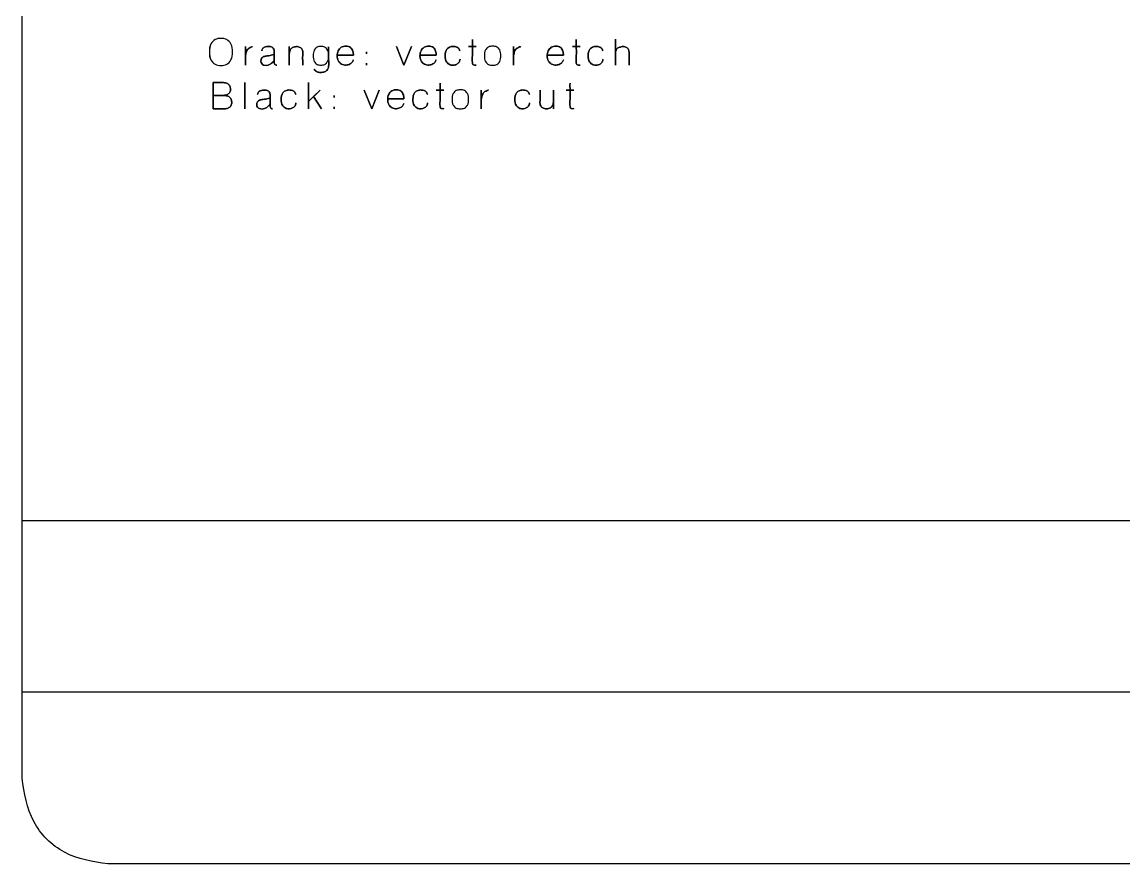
# Model space of a CAD drawing. Extents: x 12 to 756, y 12 to 563.
# Drawn here: x 12 to 198, y 12 to 154.2 of the extents above; entities that cross this region are included whole.
import ezdxf

# ---------------------------------------------------------------- set-up
doc = ezdxf.new("R2010")
doc.units = 0
doc.layers.get('0').update_dxf_attribs({"linetype": 'CONTINUOUS'})

msp = doc.modelspace()

# ---------------------------------------------------------------- linework, layer by layer
at = {"color": 7}
for p, q in [((12.029637, 26.51886), (12.029637, 548.116164)), ((46.011126, 143.927124), (44.299513, 143.927124)), ((44.299513, 143.927124), (44.299513, 139.503432)), ((44.299513, 139.503432), (44.299513, 143.927124)), ((44.299513, 143.927124), (46.011126, 143.927124)), ((49.605074, 139.503094), (49.605074, 143.926786)), ((49.605074, 143.926786), (49.605074, 139.503094)), ((60.369196, 140.742416), (60.369196, 143.927124)), ((60.369196, 143.927124), (60.369196, 139.503094)), ((44.299513, 141.779357), (45.998858, 141.779357)), ((45.998858, 141.779357), (44.299513, 141.779357)), ((44.299513, 141.779357), (44.299513, 141.779357)), ((53.880532, 139.901789), (53.880532, 141.920412)), ((53.880532, 141.920412), (53.880532, 139.901789)), ((62.344895, 142.650662), (60.369196, 140.742416)), ((60.369196, 140.742416), (61.215973, 141.56467)), ((61.215973, 141.56467), (62.344895, 142.650662)), ((61.215973, 141.56467), (62.553438, 139.503094)), ((62.553438, 139.503094), (61.215973, 141.56467)), ((64.674981, 141.441988), (64.674981, 141.779357)), ((64.674981, 141.779357), (64.674981, 141.441988)), ((64.674981, 141.441988), (64.674981, 141.441988)), ((71.029728, 139.503432), (69.784265, 142.650662)), ((69.784265, 142.650662), (71.029728, 139.503432)), ((72.287455, 142.650662), (71.029728, 139.503432)), ((71.029728, 139.503432), (72.287455, 142.650662)), ((72.287455, 142.650662), (72.287455, 142.650662)), ((81.928448, 142.680972), (83.21071, 142.680972)), ((83.21071, 142.680972), (81.928448, 142.680972)), ((81.928448, 142.680972), (81.928448, 142.680972)), ((89.516046, 139.503094), (89.516046, 142.650323)), ((89.516046, 142.650323), (89.516046, 139.503094)), ((99.445998, 142.663249), (99.445998, 142.663249)), ((101.709979, 142.663249), (101.709979, 139.509218)), ((101.709979, 139.509218), (101.709979, 142.663249)), ((101.709979, 142.663249), (101.709979, 142.663249)), ((103.849921, 142.680972), (105.132183, 142.680972)), ((105.132183, 142.680972), (103.849921, 142.680972)), ((103.849921, 142.680972), (103.849921, 142.680972)), ((44.299513, 139.503432), (46.183209, 139.503432)), ((46.183209, 139.503432), (44.299513, 139.503432)), ((49.605074, 139.503094), (49.605074, 139.503094)), ((52.561467, 139.46663), (52.561467, 139.46663)), ((53.880532, 139.901789), (53.880532, 139.901789)), ((57.173932, 139.503094), (57.173932, 139.503094)), ((60.369196, 139.503094), (60.369196, 140.742416)), ((60.369196, 139.503094), (60.369196, 139.503094)), ((64.674981, 139.503094), (64.674981, 139.840434)), ((64.674981, 139.840434), (64.674981, 139.503094)), ((64.674981, 139.503094), (64.674981, 139.503094)), ((73.733962, 141.184376), (76.476702, 141.184376)), ((76.476702, 141.184376), (73.733962, 141.184376)), ((73.733962, 141.184376), (73.733962, 141.184376)), ((79.395952, 139.503094), (79.395952, 139.503094)), ((83.198442, 139.533771), (83.198442, 139.533771)), ((84.590427, 141.110434), (84.590427, 141.110434)), ((84.590427, 141.110434), (84.590427, 141.110434)), ((89.516046, 141.110434), (89.516046, 141.110434)), ((89.516046, 139.503094), (89.516046, 139.503094)), ((96.600351, 139.503094), (96.600351, 139.503094)), ((105.119918, 139.533771), (105.119918, 139.533771)), ((12.029637, 69.985614), (755.788535, 69.985614)), ((12.029637, 41.008119), (12.029637, 69.985614)), ((755.788535, 41.008119), (12.029637, 41.008119)), ((741.299617, 12.029942), (26.518555, 12.029942))]:
    msp.add_line(p, q, dxfattribs=at)
at = {"color": 1}
for p, q in [((112.173213, 146.863421), (112.173213, 151.287113)), ((112.173213, 151.287113), (112.173213, 146.863421)), ((43.636743, 149.108978), (43.636743, 149.108978)), ((43.636743, 149.108978), (43.636743, 149.108978)), ((49.73388, 146.863421), (49.73388, 150.010961)), ((49.73388, 150.010961), (49.73388, 146.863421)), ((54.579763, 147.262427), (54.579763, 149.281078)), ((54.579763, 149.281078), (54.579763, 147.262427)), ((57.130656, 146.863421), (57.130656, 150.010961)), ((57.130656, 150.010961), (57.130656, 146.863421)), ((62.454959, 150.041638), (62.454959, 150.041638)), ((62.454959, 150.041638), (62.454959, 150.041638)), ((70.127749, 148.802316), (70.127749, 149.139656)), ((70.127749, 149.139656), (70.127749, 148.802316)), ((70.127749, 148.802316), (70.127749, 148.802316)), ((76.482154, 146.863421), (75.236694, 150.010961)), ((75.236694, 150.010961), (76.482154, 146.863421)), ((76.482154, 146.863421), (77.739881, 150.010961)), ((77.739881, 150.010961), (76.482154, 146.863421)), ((87.381215, 150.041638), (88.663478, 150.041638)), ((88.663478, 150.041638), (87.381215, 150.041638)), ((87.381215, 150.041638), (87.381215, 150.041638)), ((94.968475, 146.863421), (94.968475, 150.010961)), ((94.968475, 150.010961), (94.968475, 146.863421)), ((104.910692, 150.041638), (106.192955, 150.041638)), ((106.192955, 150.041638), (104.910692, 150.041638)), ((104.910692, 150.041638), (104.910692, 150.041638)), ((49.73388, 148.4711), (49.73388, 148.4711)), ((54.579763, 147.262427), (54.579763, 147.262427)), ((67.951003, 148.544365), (65.208263, 148.544365)), ((65.208263, 148.544365), (67.951003, 148.544365)), ((67.951003, 148.544365), (67.951003, 148.544365)), ((70.127749, 146.863421), (70.127749, 147.200761)), ((70.127749, 147.200761), (70.127749, 146.863421)), ((79.18673, 148.544365), (81.92947, 148.544365)), ((81.92947, 148.544365), (79.18673, 148.544365)), ((79.18673, 148.544365), (79.18673, 148.544365)), ((85.940502, 147.863532), (85.940502, 147.863532)), ((88.65121, 146.89407), (88.65121, 146.89407)), ((90.043195, 148.4711), (90.043195, 148.4711)), ((90.043195, 148.4711), (90.043195, 148.4711)), ((94.968475, 148.4711), (94.968475, 148.4711)), ((100.653977, 148.544365), (103.396717, 148.544365)), ((103.396717, 148.544365), (100.653977, 148.544365)), ((100.653977, 148.544365), (100.653977, 148.544365)), ((106.181028, 146.89407), (106.181028, 146.89407)), ((49.73388, 146.863421), (49.73388, 146.863421)), ((53.260698, 146.826619), (53.260698, 146.826619)), ((57.130656, 146.863421), (57.130656, 146.863421)), ((59.388502, 146.863421), (59.388502, 146.863421)), ((61.344437, 146.225514), (61.344437, 146.225514)), ((70.127749, 146.863421), (70.127749, 146.863421)), ((76.482154, 146.863421), (76.482154, 146.863421)), ((94.968475, 146.863421), (94.968475, 146.863421)), ((108.977608, 146.863421), (108.977608, 146.863421)), ((112.173213, 146.863421), (112.173213, 146.863421)), ((114.46786, 146.863421), (114.46786, 146.863421))]:
    msp.add_line(p, q, dxfattribs=at)
for points, knots in [([(43.636743, 149.108978), (43.666174, 149.578906), (43.717257, 150.394553), (44.556711, 151.288856), (45.587304, 151.460947), (46.62158, 151.288782), (47.448545, 150.394396), (47.590936, 149.110414), (47.449628, 147.826373), (46.619494, 146.937974), (45.587908, 146.771455), (44.556325, 146.937973), (43.726181, 147.826374), (43.584917, 149.110458), (43.727151, 150.3945), (44.554419, 151.288868), (45.587917, 151.460943), (46.621418, 151.288783), (47.448603, 150.394395), (47.590936, 149.110414), (47.449571, 147.826374), (46.619656, 146.937973), (45.587297, 146.771458), (44.558608, 146.937961), (43.716357, 147.826426), (43.665858, 148.639946), (43.636743, 149.108978)], [0, 0, 0, 0, 1.373998, 2.384828, 3.391882, 4.398953, 5.409836, 6.783687, 8.154163, 9.160726, 10.167108, 11.17349, 12.180054, 13.550529, 14.924528, 15.935357, 16.942412, 17.949482, 18.960366, 20.334216, 21.704692, 22.711256, 23.717638, 24.72402, 25.730583, 27.101059, 27.101059, 27.101059, 27.101059]), ([(88.65121, 146.89407), (88.554296, 146.886831), (88.374363, 146.873391), (88.068492, 146.964514), (87.96924, 147.605146), (88.059654, 148.722433), (88.019549, 149.699808), (88.027175, 151.711412), (88.019548, 149.699698), (88.059655, 148.722352), (87.969247, 147.605092), (88.068492, 146.964514), (88.374363, 146.873391), (88.554296, 146.886831), (88.65121, 146.89407)], [0, 0, 0, 0, 0.295866, 0.549308, 0.850346, 2.053862, 3.85165, 4.776876, 5.702177, 7.50004, 8.703406, 9.004444, 9.257887, 9.553752, 9.553752, 9.553752, 9.553752]), ([(106.181028, 146.89407), (106.084115, 146.886831), (105.904183, 146.873391), (105.598313, 146.964514), (105.499061, 147.605146), (105.589475, 148.722433), (105.549371, 149.699809), (105.556995, 151.711412), (105.549379, 149.699701), (105.58941, 148.722334), (105.499178, 147.605131), (105.598222, 146.964534), (105.904108, 146.87337), (106.084065, 146.886822), (106.181028, 146.89407)], [0, 0, 0, 0, 0.295864, 0.549306, 0.850344, 2.05386, 3.851648, 4.776873, 5.702174, 7.500038, 8.703403, 9.004417, 9.257789, 9.553804, 9.553804, 9.553804, 9.553804]), ([(49.73388, 148.4711), (49.7837, 148.717002), (49.883807, 149.211114), (50.181993, 149.777834), (51.279004, 150.117316), (50.181983, 149.777863), (49.883808, 149.211122), (49.7837, 148.717005), (49.73388, 148.4711)], [0, 0, 0, 0, 0.735864, 1.478629, 2.096564, 2.714489, 3.457265, 4.193141, 4.193141, 4.193141, 4.193141]), ([(54.579763, 149.281078), (54.568321, 149.387481), (54.541974, 149.632485), (54.197729, 149.984415), (53.605426, 150.063165), (53.014944, 149.960159), (52.57072, 149.759191), (52.449541, 149.044821), (52.570662, 149.759321), (53.014972, 149.960225), (53.605429, 150.063147), (54.197729, 149.984418), (54.541974, 149.632485), (54.568321, 149.387481), (54.579763, 149.281078)], [0, 0, 0, 0, 0.315078, 0.725492, 1.356807, 2.028537, 2.486722, 2.871751, 3.256923, 3.715063, 4.38678, 5.018095, 5.428509, 5.743587, 5.743587, 5.743587, 5.743587]), ([(59.388502, 146.863421), (59.38929, 147.044018), (59.391619, 147.577944), (59.364935, 148.354885), (59.433694, 149.069278), (59.302958, 149.585136), (58.919481, 149.931581), (58.314348, 150.068307), (57.658835, 149.881644), (57.225113, 149.520903), (57.084336, 148.514564), (57.225195, 149.520861), (57.659001, 149.881397), (58.314356, 150.068353), (58.919448, 149.931634), (59.303025, 149.585251), (59.433649, 149.069309), (59.364961, 148.354895), (59.391616, 147.577943), (59.389289, 147.044017), (59.388502, 146.863421)], [0, 0, 0, 0, 0.541762, 1.601697, 2.331776, 2.682481, 3.15395, 3.79376, 4.47558, 5.069249, 5.640065, 6.210825, 6.804491, 7.486202, 8.125996, 8.597403, 8.948258, 9.678338, 10.738272, 11.280034, 11.280034, 11.280034, 11.280034]), ([(62.454959, 150.041638), (62.683854, 150.022755), (63.144844, 149.984723), (63.707788, 149.352843), (63.783847, 148.459669), (63.707696, 147.560539), (63.144679, 146.941469), (62.455593, 146.843074), (61.766602, 146.941156), (61.207022, 147.561962), (61.132942, 148.458573), (61.206992, 149.355184), (61.766573, 149.976159), (62.455637, 150.074207), (63.144819, 149.975942), (63.707798, 149.356383), (63.783844, 148.458568), (63.707697, 147.560735), (63.144679, 146.941428), (62.455593, 146.843074), (61.766602, 146.941197), (61.207022, 147.561766), (61.132945, 148.459671), (61.206982, 149.351654), (61.766598, 149.984891), (62.226541, 150.022808), (62.454959, 150.041638)], [0, 0, 0, 0, 0.667927, 1.345194, 2.317777, 3.290126, 3.967387, 4.635164, 5.301386, 5.976609, 6.948667, 7.920972, 8.596254, 9.262477, 9.930404, 10.607671, 11.580253, 12.552603, 13.229863, 13.897641, 14.563863, 15.239086, 16.211144, 17.183448, 17.85873, 18.524953, 18.524953, 18.524953, 18.524953]), ([(62.47336, 145.624098), (62.681353, 145.64864), (63.089961, 145.696854), (63.608007, 146.069287), (63.839148, 146.81942), (63.716203, 147.945539), (63.761649, 148.763966), (63.753618, 150.401802), (63.761648, 148.764077), (63.716198, 147.945616), (63.839171, 146.819496), (63.608004, 146.069329), (63.089925, 145.697017), (62.681348, 145.648696), (62.47336, 145.624098)], [0, 0, 0, 0, 0.623678, 1.225235, 1.780087, 2.906684, 4.394543, 5.136528, 5.878436, 7.366221, 8.492968, 9.047761, 9.64928, 10.272984, 10.272984, 10.272984, 10.272984]), ([(67.951003, 148.544365), (67.93432, 148.782195), (67.901066, 149.256291), (67.501537, 149.945006), (66.68663, 150.168698), (65.860164, 149.978794), (65.284465, 149.295146), (65.151157, 148.430745), (65.309987, 147.56366), (65.927935, 146.980756), (66.680849, 146.819422), (67.368153, 147.040649), (67.738974, 147.303752), (68.001206, 147.966551), (67.738974, 147.303746), (67.368156, 147.040628), (66.680803, 146.819437), (65.927828, 146.980679), (65.309902, 147.563681), (65.151181, 148.43075), (65.28446, 149.295146), (65.860165, 149.978795), (66.68663, 150.168698), (67.501537, 149.945006), (67.901065, 149.256291), (67.93432, 148.782195), (67.951003, 148.544365)], [0, 0, 0, 0, 0.713173, 1.421654, 2.218736, 3.065545, 3.837806, 4.738975, 5.619829, 6.36968, 7.138859, 7.837936, 8.381297, 8.741434, 9.101576, 9.644942, 10.344015, 11.11334, 11.863141, 12.743982, 13.645152, 14.417412, 15.264222, 16.061304, 16.769784, 17.482958, 17.482958, 17.482958, 17.482958]), ([(81.92947, 148.544365), (81.912787, 148.782195), (81.879532, 149.256291), (81.480004, 149.945006), (80.665097, 150.168698), (79.83863, 149.978794), (79.262932, 149.295146), (79.129623, 148.430745), (79.288453, 147.56366), (79.906402, 146.980756), (80.659316, 146.819422), (81.346619, 147.040649), (81.71744, 147.303752), (81.979672, 147.966551), (81.717441, 147.303746), (81.346623, 147.040628), (80.659269, 146.819437), (79.906295, 146.980679), (79.288368, 147.563681), (79.129647, 148.43075), (79.262926, 149.295146), (79.838632, 149.978795), (80.665096, 150.168698), (81.480004, 149.945006), (81.879532, 149.256291), (81.912787, 148.782195), (81.92947, 148.544365)], [0, 0, 0, 0, 0.713173, 1.421654, 2.218736, 3.065545, 3.837806, 4.738975, 5.619829, 6.36968, 7.138859, 7.837936, 8.381297, 8.741434, 9.101576, 9.644942, 10.344015, 11.11334, 11.863141, 12.743982, 13.645152, 14.417412, 15.264222, 16.061304, 16.769784, 17.482958, 17.482958, 17.482958, 17.482958]), ([(85.940502, 147.863532), (85.897744, 147.692396), (85.809904, 147.340819), (85.380011, 146.971571), (84.829404, 146.826014), (84.199876, 146.896399), (83.505472, 147.441201), (83.400066, 148.480211), (83.523094, 149.537331), (84.249296, 150.016062), (84.840919, 150.075404), (85.34812, 149.943561), (85.736258, 149.781099), (86.009917, 149.034748), (85.736258, 149.781099), (85.34812, 149.943562), (84.840919, 150.075401), (84.249299, 150.016078), (83.523078, 149.53735), (83.400089, 148.480174), (83.505403, 147.441086), (84.199895, 146.896301), (84.829461, 146.826032), (85.380132, 146.971595), (85.809928, 147.340948), (85.897757, 147.692456), (85.940502, 147.863532)], [0, 0, 0, 0, 0.519071, 1.066364, 1.597261, 2.195917, 2.909927, 4.043644, 5.161991, 5.879743, 6.447248, 6.916313, 7.401175, 7.835526, 8.269877, 8.754739, 9.223805, 9.791308, 10.509053, 11.627424, 12.761289, 13.475251, 14.073898, 14.604961, 15.152249, 15.671152, 15.671152, 15.671152, 15.671152]), ([(90.043195, 148.4711), (90.061818, 148.80958), (90.09377, 149.390329), (90.708903, 150.009891), (91.436295, 150.104016), (92.166227, 150.01084), (92.773339, 149.389856), (92.860591, 148.469639), (92.773818, 147.549318), (92.166741, 146.925445), (91.436726, 146.831987), (90.707015, 146.926367), (90.099388, 147.5487), (90.0103, 148.469591), (90.099815, 149.390338), (90.707498, 150.009889), (91.436674, 150.104016), (92.166129, 150.01084), (92.773376, 149.389856), (92.860591, 148.469639), (92.773781, 147.549318), (92.16684, 146.925445), (91.436346, 146.831987), (90.708423, 146.926369), (90.093307, 147.548691), (90.06166, 148.131211), (90.043195, 148.4711)], [0, 0, 0, 0, 0.985065, 1.690128, 2.403197, 3.118939, 3.823033, 4.807834, 5.796727, 6.501988, 7.217788, 7.930752, 8.636981, 9.626301, 10.611366, 11.316429, 12.029498, 12.74524, 13.449334, 14.434134, 15.423028, 16.128289, 16.844089, 17.557053, 18.263282, 19.252602, 19.252602, 19.252602, 19.252602]), ([(94.968475, 148.4711), (95.018295, 148.717003), (95.118403, 149.211117), (95.41658, 149.777822), (96.513545, 150.117326), (95.416703, 149.777791), (95.118482, 149.211144), (95.018321, 148.717009), (94.968475, 148.4711)], [0, 0, 0, 0, 0.735864, 1.478629, 2.096564, 2.714351, 3.457172, 4.193066, 4.193066, 4.193066, 4.193066]), ([(103.396717, 148.544365), (103.380035, 148.782195), (103.34678, 149.256291), (102.947251, 149.945006), (102.132344, 150.168698), (101.305878, 149.978794), (100.730179, 149.295146), (100.596871, 148.430745), (100.755701, 147.56366), (101.373649, 146.980756), (102.126564, 146.819422), (102.813867, 147.040649), (103.18469, 147.303751), (103.446919, 147.966551), (103.18469, 147.303745), (102.81387, 147.040628), (102.126517, 146.819437), (101.373542, 146.980679), (100.755616, 147.563681), (100.596895, 148.43075), (100.730174, 149.295146), (101.305879, 149.978795), (102.132344, 150.168698), (102.947251, 149.945006), (103.34678, 149.256291), (103.380035, 148.782195), (103.396717, 148.544365)], [0, 0, 0, 0, 0.713173, 1.421654, 2.218736, 3.065545, 3.837806, 4.738975, 5.619829, 6.36968, 7.138859, 7.837936, 8.381298, 8.741434, 9.101576, 9.644943, 10.344017, 11.113341, 11.863142, 12.743983, 13.645153, 14.417413, 15.264223, 16.061305, 16.769786, 17.482959, 17.482959, 17.482959, 17.482959]), ([(108.977608, 146.863421), (108.77488, 146.869864), (108.330353, 146.883992), (107.633798, 147.447579), (107.529134, 148.478603), (107.651953, 149.537992), (108.378187, 150.016338), (108.969761, 150.075771), (109.476918, 149.943855), (109.865043, 149.781458), (110.138851, 149.035084), (109.865043, 149.781457), (109.476918, 149.943859), (108.969762, 150.075755), (108.378185, 150.016418), (107.651973, 149.537639), (107.528945, 148.480864), (107.634402, 147.440403), (108.329718, 146.89904), (108.957007, 146.819712), (109.514772, 146.994004), (109.918142, 147.257355), (110.143526, 148.158512), (109.918105, 147.259798), (109.515399, 146.983818), (109.155068, 146.903149), (108.977608, 146.863421)], [0, 0, 0, 0, 0.598742, 1.31288, 2.446617, 3.564964, 4.282716, 4.85022, 5.319139, 5.804064, 6.238448, 6.672832, 7.157756, 7.626675, 8.194178, 8.911923, 10.030294, 11.164075, 11.878223, 12.476754, 13.007652, 13.554945, 14.074016, 14.593061, 15.140298, 15.671341, 15.671341, 15.671341, 15.671341]), ([(114.46786, 146.863421), (114.468115, 147.008141), (114.468905, 147.457056), (114.45841, 148.176742), (114.49348, 148.915472), (114.411012, 149.531863), (114.024002, 149.934106), (113.44515, 150.057748), (112.847237, 149.910647), (112.336282, 149.713602), (112.09648, 148.788486), (112.336343, 149.713493), (112.847198, 149.91066), (113.445093, 150.057713), (114.023887, 149.934194), (114.410982, 149.532003), (114.493492, 148.915481), (114.458409, 148.176667), (114.468905, 147.45698), (114.468115, 147.008116), (114.46786, 146.863421)], [0, 0, 0, 0, 0.434295, 1.347157, 2.153553, 2.66888, 3.153078, 3.719947, 4.364991, 4.945586, 5.4615, 5.977303, 6.557959, 7.203005, 7.769697, 8.25391, 8.769425, 9.575971, 10.488758, 10.922978, 10.922978, 10.922978, 10.922978]), ([(53.260698, 146.826619), (53.103814, 146.837336), (52.813748, 146.857152), (52.408717, 147.11145), (52.315333, 147.578125), (52.401128, 148.051247), (52.821045, 148.375405), (53.328578, 148.439892), (53.856084, 148.501774), (54.185915, 148.571725), (54.758093, 148.737427), (54.185815, 148.571718), (53.856003, 148.501801), (53.328529, 148.439858), (52.821049, 148.37547), (52.401115, 148.051064), (52.315398, 147.578939), (52.408507, 147.109056), (52.814114, 146.865828), (53.284228, 146.783626), (53.834073, 146.976113), (54.187371, 147.21338), (54.750872, 147.864469), (54.187358, 147.216541), (53.833198, 146.96091), (53.445856, 146.870052), (53.260698, 146.826619)], [0, 0, 0, 0, 0.469487, 0.868041, 1.324674, 1.804099, 2.239362, 2.800459, 3.344776, 3.739483, 4.066003, 4.392595, 4.787375, 5.331543, 5.89264, 6.327903, 6.807328, 7.26377, 7.662412, 8.131976, 8.678039, 9.274129, 9.735124, 10.196023, 10.792189, 11.338154, 11.338154, 11.338154, 11.338154]), ([(54.579763, 147.262427), (54.609273, 147.162112), (54.662886, 146.979862), (54.826194, 146.893691), (55.077009, 146.853532), (54.826194, 146.893691), (54.662886, 146.979862), (54.609273, 147.162112), (54.579763, 147.262427)], [0, 0, 0, 0, 0.290037, 0.526936, 0.641884, 0.756833, 0.993732, 1.283769, 1.283769, 1.283769, 1.283769]), ([(61.344437, 146.225514), (61.396082, 146.111063), (61.510151, 145.858273), (61.961666, 145.673291), (62.290103, 145.641716), (62.47336, 145.624098)], [0, 0, 0, 0, 0.36507, 0.80634, 1.36334, 1.36334, 1.36334, 1.36334]), ([(62.47336, 145.624098), (62.290098, 145.641649), (61.961634, 145.673106), (61.510139, 145.85822), (61.39608, 146.111043), (61.344437, 146.225514)], [0, 0, 0, 0, 0.556979, 0.998281, 1.36341, 1.36341, 1.36341, 1.36341])]:
    msp.add_open_spline(points, degree=3, knots=knots, dxfattribs=at)
at = {"color": 7}
for points, knots in [([(47.225921, 142.846919), (47.195093, 143.026071), (47.131809, 143.393847), (46.67223, 143.853489), (46.245738, 143.900993), (46.011126, 143.927124)], [0, 0, 0, 0, 0.537023, 1.102437, 1.793771, 1.793771, 1.793771, 1.793771]), ([(46.011126, 143.927124), (46.245738, 143.900993), (46.672228, 143.853489), (47.131802, 143.393846), (47.195091, 143.026071), (47.225921, 142.846919)], [0, 0, 0, 0, 0.691331, 1.256743, 1.793768, 1.793768, 1.793768, 1.793768]), ([(83.198442, 139.533771), (83.101526, 139.52647), (82.921583, 139.512914), (82.615715, 139.604159), (82.516501, 140.244724), (82.606874, 141.362034), (82.566781, 142.33939), (82.57441, 144.35113), (82.566766, 142.339274), (82.606979, 141.361997), (82.516335, 140.244582), (82.615851, 139.604195), (82.921627, 139.51287), (83.101541, 139.526454), (83.198442, 139.533771)], [0, 0, 0, 0, 0.295866, 0.549327, 0.850418, 2.053783, 3.851646, 4.776948, 5.702324, 7.500262, 8.703477, 9.00462, 9.258028, 9.553831, 9.553831, 9.553831, 9.553831]), ([(105.119918, 139.533771), (105.023001, 139.52647), (104.843059, 139.512914), (104.53719, 139.604159), (104.437976, 140.244724), (104.528349, 141.362034), (104.488259, 142.339391), (104.495883, 144.351129), (104.488258, 142.33928), (104.528347, 141.361957), (104.437988, 140.24466), (104.537188, 139.604153), (104.843056, 139.512879), (105.023001, 139.526458), (105.119918, 139.533771)], [0, 0, 0, 0, 0.295866, 0.549327, 0.850418, 2.053783, 3.851646, 4.776948, 5.702324, 7.500262, 8.703477, 9.00458, 9.258046, 9.553912, 9.553912, 9.553912, 9.553912]), ([(45.998858, 141.779357), (46.247332, 141.801471), (46.68631, 141.840541), (47.170006, 142.298543), (47.207685, 142.668076), (47.225921, 142.846919)], [0, 0, 0, 0, 0.732196, 1.293571, 1.820065, 1.820065, 1.820065, 1.820065]), ([(47.225921, 142.846919), (47.20767, 142.668134), (47.169952, 142.298647), (46.686335, 141.840616), (46.247336, 141.801498), (45.998858, 141.779357)], [0, 0, 0, 0, 0.526347, 1.087775, 1.819987, 1.819987, 1.819987, 1.819987]), ([(47.434802, 140.620101), (47.388167, 140.837547), (47.294694, 141.273387), (46.820363, 141.705185), (45.55525, 141.819461), (46.820501, 141.705158), (47.29473, 141.273255), (47.388183, 140.837485), (47.434802, 140.620101)], [0, 0, 0, 0, 0.64058, 1.28395, 2.040917, 2.79805, 3.441409, 4.081822, 4.081822, 4.081822, 4.081822]), ([(52.561467, 139.46663), (52.404583, 139.477295), (52.114513, 139.497012), (51.709541, 139.751278), (51.616084, 140.217884), (51.701907, 140.690967), (52.12176, 141.015285), (52.629377, 141.079536), (53.156871, 141.14151), (53.486681, 141.211642), (54.058862, 141.377481), (53.486579, 141.211635), (53.156788, 141.141537), (52.629327, 141.079502), (52.121763, 141.015349), (51.701898, 140.690786), (51.616121, 140.218626), (51.70942, 139.748804), (52.114931, 139.505552), (52.585042, 139.423754), (53.134804, 139.616017), (53.488271, 139.853242), (54.051621, 140.504697), (53.488315, 139.856162), (53.133962, 139.600582), (52.746618, 139.509952), (52.561467, 139.46663)], [0, 0, 0, 0, 0.469464, 0.868008, 1.324461, 1.80396, 2.239276, 2.800344, 3.344671, 3.739411, 4.065953, 4.392568, 4.787382, 5.331559, 5.892627, 6.327943, 6.807442, 7.263894, 7.662438, 8.131903, 8.677944, 9.273994, 9.735115, 10.196306, 10.792432, 11.338314, 11.338314, 11.338314, 11.338314]), ([(53.880532, 141.920412), (53.8691, 142.026899), (53.842788, 142.272014), (53.498546, 142.624108), (52.906189, 142.70289), (52.315678, 142.599779), (51.871574, 142.39877), (51.750286, 141.684639), (51.871515, 142.398901), (52.315706, 142.599845), (52.906192, 142.702871), (53.498547, 142.624111), (53.842788, 142.272013), (53.8691, 142.026899), (53.880532, 141.920412)], [0, 0, 0, 0, 0.315318, 0.725808, 1.357127, 2.028868, 2.487103, 2.871975, 3.256991, 3.715181, 4.386909, 5.018228, 5.428717, 5.744036, 5.744036, 5.744036, 5.744036]), ([(57.173932, 139.503094), (56.971204, 139.509539), (56.526675, 139.523671), (55.830127, 140.087264), (55.725466, 141.118235), (55.848248, 142.177616), (56.574553, 142.655777), (57.166084, 142.715085), (57.673222, 142.583195), (58.061278, 142.420923), (58.335194, 141.67495), (58.061278, 142.420922), (57.673222, 142.583199), (57.166084, 142.715073), (56.57455, 142.65584), (55.848268, 142.17724), (55.725347, 141.120519), (55.830499, 140.080077), (56.5259, 139.538664), (57.153251, 139.459405), (57.711076, 139.633579), (58.114536, 139.896926), (58.339851, 140.798293), (58.114411, 139.899336), (57.7116, 139.623454), (57.351332, 139.542806), (57.173932, 139.503094)], [0, 0, 0, 0, 0.598744, 1.312886, 2.44661, 3.564872, 4.282531, 4.850024, 5.31894, 5.80381, 6.237963, 6.672115, 7.156986, 7.625902, 8.193394, 8.911054, 10.029315, 11.16304, 11.877181, 12.475925, 13.006802, 13.554045, 14.073257, 14.59247, 15.139713, 15.670589, 15.670589, 15.670589, 15.670589]), ([(76.476702, 141.184376), (76.460013, 141.422128), (76.426741, 141.896121), (76.0272, 142.5847), (75.21234, 142.808343), (74.385889, 142.618566), (73.810106, 141.934938), (73.676874, 141.070517), (73.835653, 140.203425), (74.453686, 139.620668), (75.206548, 139.459514), (75.893794, 139.680595), (76.264682, 139.943554), (76.526902, 140.606214), (76.264682, 139.943548), (75.893798, 139.680575), (75.206499, 139.459525), (74.453582, 139.620608), (73.835568, 140.203449), (73.676899, 141.070525), (73.8101, 141.934938), (74.38589, 142.618566), (75.21234, 142.808343), (76.0272, 142.5847), (76.426741, 141.896121), (76.460013, 141.422128), (76.476702, 141.184376)], [0, 0, 0, 0, 0.712938, 1.421345, 2.218422, 3.065212, 3.837405, 4.738715, 5.619502, 6.369241, 7.138397, 7.837448, 8.380693, 8.740762, 9.100836, 9.644086, 10.343133, 11.112438, 11.862122, 12.742891, 13.644201, 14.416394, 15.263184, 16.060261, 16.768668, 17.481606, 17.481606, 17.481606, 17.481606]), ([(79.395952, 139.503094), (79.193224, 139.509539), (78.748696, 139.523672), (78.052148, 140.087264), (77.947485, 141.118235), (78.070268, 142.177616), (78.796574, 142.655777), (79.388106, 142.715085), (79.895244, 142.583196), (80.283301, 142.420923), (80.557217, 141.67495), (80.283301, 142.420922), (79.895244, 142.583199), (79.388106, 142.715073), (78.796571, 142.65584), (78.070287, 142.177241), (77.947367, 141.120519), (78.052519, 140.080077), (78.74792, 139.538665), (79.375271, 139.459405), (79.933097, 139.633579), (80.336557, 139.896926), (80.561871, 140.798293), (80.336432, 139.899336), (79.933621, 139.623454), (79.573352, 139.542806), (79.395952, 139.503094)], [0, 0, 0, 0, 0.598743, 1.312885, 2.446609, 3.564871, 4.282531, 4.850026, 5.318942, 5.803812, 6.237965, 6.672117, 7.156988, 7.625904, 8.193398, 8.911058, 10.02932, 11.163045, 11.877187, 12.475929, 13.006807, 13.554049, 14.073262, 14.592474, 15.139717, 15.670594, 15.670594, 15.670594, 15.670594]), ([(84.590427, 141.110434), (84.60905, 141.448914), (84.641002, 142.029663), (85.256136, 142.649225), (85.983527, 142.74335), (86.71346, 142.650175), (87.320569, 142.029189), (87.407833, 141.10906), (87.321015, 140.188831), (86.713944, 139.565125), (85.983951, 139.471634), (85.254258, 139.566131), (84.646717, 140.18832), (84.557505, 141.109056), (84.647055, 142.029672), (85.254729, 142.649223), (85.983907, 142.74335), (86.713362, 142.650174), (87.320605, 142.02919), (87.407833, 141.10906), (87.320978, 140.188831), (86.714043, 139.565125), (85.983571, 139.471634), (85.255667, 139.566133), (84.640631, 140.188311), (84.608924, 140.770685), (84.590427, 141.110434)], [0, 0, 0, 0, 0.985065, 1.690128, 2.403197, 3.118939, 3.823033, 4.807834, 5.796481, 6.501685, 7.217484, 7.930461, 8.636685, 9.625611, 10.610677, 11.315739, 12.028808, 12.744551, 13.448644, 14.433445, 15.422093, 16.127296, 16.843095, 17.556072, 18.262297, 19.251223, 19.251223, 19.251223, 19.251223]), ([(89.516046, 141.110434), (89.565865, 141.356337), (89.665971, 141.85045), (89.964167, 142.417174), (91.061192, 142.756686), (89.964078, 142.417219), (89.665781, 141.850509), (89.5658, 141.356347), (89.516046, 141.110434)], [0, 0, 0, 0, 0.735865, 1.478637, 2.096581, 2.71458, 3.457413, 4.19326, 4.19326, 4.19326, 4.19326]), ([(96.600351, 139.503094), (96.397623, 139.509539), (95.953094, 139.523671), (95.256546, 140.087264), (95.151885, 141.118235), (95.274667, 142.177616), (96.000972, 142.655777), (96.592503, 142.715085), (97.099641, 142.583195), (97.487697, 142.420923), (97.761613, 141.67495), (97.487697, 142.420922), (97.099641, 142.583199), (96.592504, 142.715073), (96.000969, 142.65584), (95.274687, 142.17724), (95.151766, 141.120519), (95.256918, 140.080077), (95.952319, 139.538664), (96.57967, 139.459405), (97.137495, 139.633579), (97.540955, 139.896926), (97.76627, 140.798293), (97.54083, 139.899336), (97.138019, 139.623454), (96.777751, 139.542806), (96.600351, 139.503094)], [0, 0, 0, 0, 0.598744, 1.312886, 2.44661, 3.564872, 4.282531, 4.850024, 5.31894, 5.80381, 6.237963, 6.672115, 7.156986, 7.625902, 8.193394, 8.911054, 10.029315, 11.16304, 11.877181, 12.475925, 13.006802, 13.554045, 14.073257, 14.59247, 15.139713, 15.670589, 15.670589, 15.670589, 15.670589]), ([(99.445998, 142.663249), (99.445207, 142.482123), (99.442869, 141.946684), (99.469647, 141.167702), (99.400702, 140.451793), (99.531534, 139.935396), (99.915003, 139.588959), (100.5208, 139.452049), (101.17705, 139.639644), (101.613599, 139.998735), (101.757175, 141.006455), (101.613518, 139.998795), (101.176871, 139.639938), (100.520801, 139.451993), (99.915027, 139.588898), (99.531473, 139.935285), (99.400755, 140.451712), (99.469622, 141.167617), (99.442872, 141.94661), (99.445208, 142.482098), (99.445998, 142.663249)], [0, 0, 0, 0, 0.54335, 1.606233, 2.337901, 2.688618, 3.160088, 3.799901, 4.483315, 5.07907, 5.650297, 6.221451, 6.817189, 7.500504, 8.140299, 8.611716, 8.962578, 9.694095, 10.757054, 11.300479, 11.300479, 11.300479, 11.300479]), ([(46.183209, 139.503432), (46.40096, 139.526015), (46.816032, 139.569063), (47.341916, 139.99649), (47.403245, 140.408233), (47.434802, 140.620101)], [0, 0, 0, 0, 0.649261, 1.237605, 1.861246, 1.861246, 1.861246, 1.861246]), ([(47.434802, 140.620101), (47.403262, 140.408174), (47.341976, 139.996378), (46.816012, 139.568984), (46.400957, 139.525989), (46.183209, 139.503432)], [0, 0, 0, 0, 0.623786, 1.212082, 1.861327, 1.861327, 1.861327, 1.861327]), ([(53.880532, 139.901789), (53.910053, 139.801557), (53.963701, 139.619407), (54.126984, 139.53336), (54.377781, 139.493204), (54.126984, 139.53336), (53.963701, 139.619407), (53.910053, 139.801557), (53.880532, 139.901789)], [0, 0, 0, 0, 0.289825, 0.52669, 0.641638, 0.756587, 0.993452, 1.283277, 1.283277, 1.283277, 1.283277]), ([(26.518555, 12.029942), (23.979731, 12.428468), (18.977371, 13.213703), (13.213398, 18.977676), (12.428164, 23.980035), (12.029637, 26.51886)], [0, 0, 0, 0, 7.575645, 14.926632, 22.502276, 22.502276, 22.502276, 22.502276])]:
    msp.add_open_spline(points, degree=3, knots=knots, dxfattribs=at)

doc.saveas('drawing.dxf')
